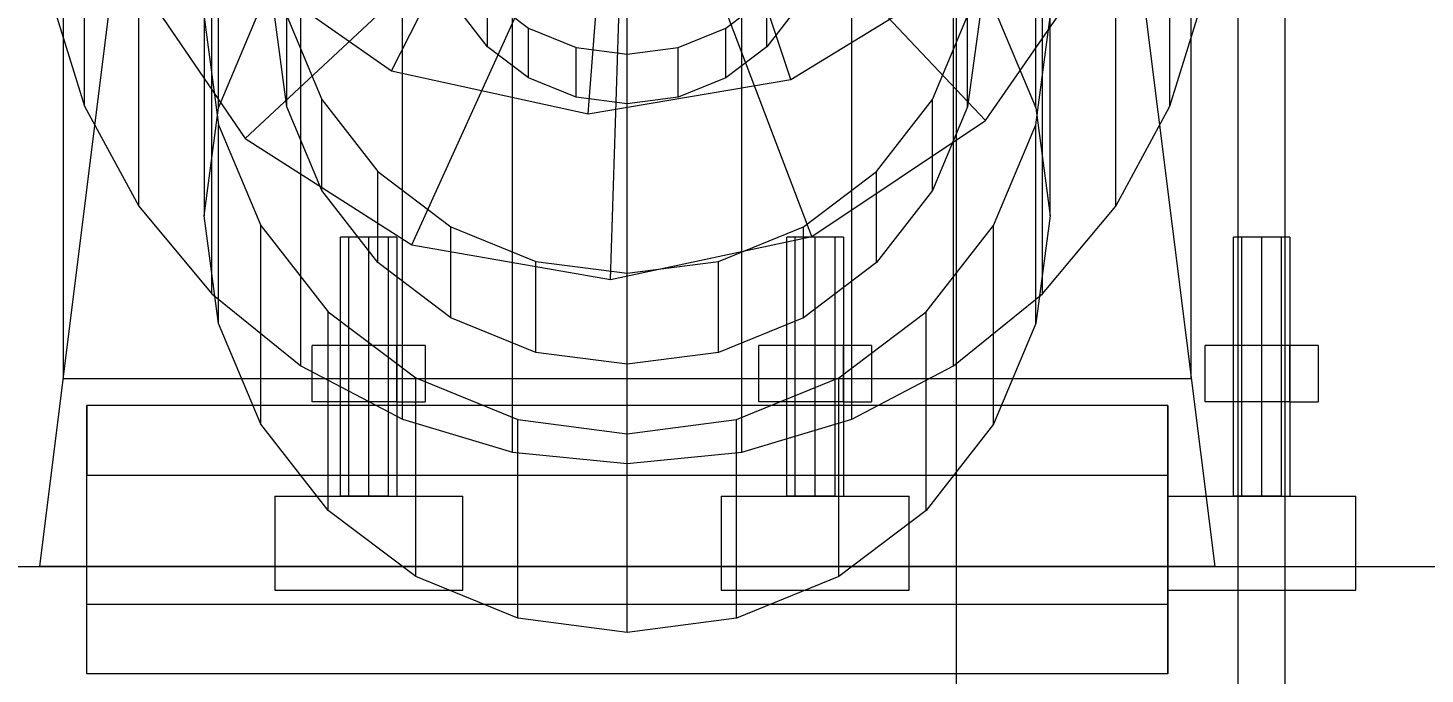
# Model space of a CAD drawing. Header units: millimetres. Extents: x -191664 to 191490, y -197311 to 10263.
# Drawn here: x 12292 to 12589.3, y 2277.2 to 2414.5 of the extents above; entities that cross this region are included whole.
import ezdxf

# ---------------------------------------------------------------- set-up
doc = ezdxf.new("R2010")
doc.units = ezdxf.units.MM
for name, color, linetype, lineweight in [('COTAS_O', 1, 'Continuous', 0), ('lateral_dos-mix', 7, 'Continuous', 0), ('lateral_mezcladora', 7, 'Continuous', 0)]:
    doc.layers.add(name, color=color, linetype=linetype, lineweight=lineweight)
doc.dimstyles.new('PLANTA_100', dxfattribs={"dimtxt": 250, "dimasz": 150, "dimexe": 150, "dimexo": 80, "dimgap": 100, "dimtad": 1, "dimtih": 1, "dimtoh": 1, "dimdec": 1, "dimdsep": 46, "dimcen": 0.09, "dimclrd": 1, "dimclre": 1, "dimclrt": 1, "dimadec": 0, "dimazin": 0, "dimtfac": 1, "dimtdec": 4, "dimtofl": 0, "dimtmove": 0, "dimatfit": 3, "dimfxl": 1, "dimtolj": 1, "dimtzin": 0, "dimarcsym": 0})

# ---------------------------------------------------------------- blocks, each defined once
blk = doc.blocks.new('*D14')
at = {"layer": 'COTAS_O', "color": 1, "lineweight": -2, "transparency": 16777216}
for p, q in [((12499.53, 4600), (13269.53, 4600)), ((13119.53, 2150), (13119.53, 4450)), ((12499.53, 2000), (13269.53, 2000))]:
    blk.add_line(p, q, dxfattribs=at)
at = {"layer": 'COTAS_O', "color": 1, "transparency": 16777216}
for points in [[(13094.53, 4450), (13144.53, 4450), (13119.53, 4600)], [(13094.53, 2150), (13144.53, 2150), (13119.53, 2000)]]:
    blk.add_solid(points, dxfattribs=at)
at = {"layer": 'Defpoints', "color": 0, "transparency": 16777216}
for p in [(12419.53, 4600), (13119.53, 4600), (12419.53, 2000)]:
    blk.add_point(p, dxfattribs=at)

msp = doc.modelspace()

# ---------------------------------------------------------------- linework, layer by layer
at = {"layer": 'lateral_dos-mix', "color": 139, "true_color": 0x344b58}
for p, q in [((12559.53, 20), (12559.53, 2717.5)), ((12559.53, 20), (12559.53, 2422.5)), ((12347.08, 2397.73), (12344.53, 2416.84)), ((12347.08, 2417.09), (12354.58, 2399.29)), ((12347.08, 2397.73), (12347.08, 2417.09)), ((12484.48, 2399.29), (12491.97, 2417.09)), ((12491.97, 2397.73), (12491.97, 2417.09)), ((12494.53, 2416.84), (12491.97, 2397.73)), ((12354.58, 2399.29), (12366.5, 2383.99)), ((12354.58, 2379.93), (12354.58, 2399.29)), ((12472.56, 2383.99), (12484.48, 2399.29)), ((12484.48, 2379.93), (12484.48, 2399.29)), ((12354.58, 2379.93), (12347.08, 2397.73)), ((12491.97, 2397.73), (12484.48, 2379.93)), ((12366.5, 2383.99), (12382.03, 2372.26)), ((12366.5, 2364.64), (12366.5, 2383.99)), ((12457.03, 2372.26), (12472.56, 2383.99)), ((12472.56, 2364.64), (12472.56, 2383.99)), ((12366.5, 2364.64), (12354.58, 2379.93)), ((12484.48, 2379.93), (12472.56, 2364.64)), ((12382.03, 2372.26), (12400.12, 2364.89)), ((12382.03, 2352.9), (12382.03, 2372.26)), ((12438.94, 2364.89), (12457.03, 2372.26)), ((12457.03, 2352.9), (12457.03, 2372.26)), ((12382.03, 2352.9), (12366.5, 2364.64)), ((12400.12, 2364.89), (12419.53, 2362.37)), ((12400.12, 2345.53), (12400.12, 2364.89)), ((12419.53, 2362.37), (12438.94, 2364.89)), ((12438.94, 2345.53), (12438.94, 2364.89)), ((12472.56, 2364.64), (12457.03, 2352.9)), ((12419.53, 2343.01), (12419.53, 2362.37)), ((12400.12, 2345.53), (12382.03, 2352.9)), ((12457.03, 2352.9), (12438.94, 2345.53)), ((12419.53, 2343.01), (12400.12, 2345.53)), ((12438.94, 2345.53), (12419.53, 2343.01)), ((12534.53, 2334.22), (12304.53, 2334.22)), ((12304.53, 2334.22), (12304.53, 2319.46)), ((12304.53, 2291.98), (12304.53, 2334.22)), ((12534.53, 2319.46), (12534.53, 2334.22)), ((12534.53, 2334.22), (12534.53, 2291.98)), ((12304.53, 2319.46), (12534.53, 2319.46)), ((12304.53, 2277.22), (12304.53, 2319.46)), ((12534.53, 2277.22), (12534.53, 2319.46)), ((12304.53, 2277.22), (12304.53, 2291.98)), ((12304.53, 2291.98), (12534.53, 2291.98)), ((12534.53, 2291.98), (12534.53, 2277.22)), ((12534.53, 2277.22), (12304.53, 2277.22))]:
    msp.add_line(p, q, dxfattribs=at)
at = {"layer": 'lateral_dos-mix', "color": 9, "true_color": 0xb9c5c9}
for p, q in [((12304.04, 2397.91), (12304.04, 2692.91)), ((12535.01, 2397.91), (12535.01, 2692.91)), ((12315.59, 2376.64), (12315.59, 2671.64)), ((12523.46, 2376.64), (12523.46, 2671.64)), ((12331.14, 2357.99), (12331.14, 2652.99)), ((12507.92, 2357.99), (12507.92, 2652.99)), ((12350.08, 2342.69), (12350.08, 2637.69)), ((12488.97, 2342.69), (12488.97, 2637.69)), ((12371.69, 2331.32), (12371.69, 2626.32)), ((12467.36, 2331.32), (12467.36, 2626.32)), ((12395.14, 2324.32), (12395.14, 2619.32)), ((12443.91, 2324.32), (12443.91, 2619.32)), ((12419.53, 2321.95), (12419.53, 2616.95)), ((12299.53, 2460), (12299.53, 2340)), ((12539.53, 2340), (12539.53, 2460)), ((12296.93, 2420.99), (12304.04, 2397.91)), ((12535.01, 2397.91), (12542.13, 2420.99)), ((12304.04, 2397.91), (12315.59, 2376.64)), ((12523.46, 2376.64), (12535.01, 2397.91)), ((12315.59, 2376.64), (12331.14, 2357.99)), ((12507.92, 2357.99), (12523.46, 2376.64)), ((12331.14, 2357.99), (12350.08, 2342.69)), ((12488.97, 2342.69), (12507.92, 2357.99)), ((12350.08, 2342.69), (12371.69, 2331.32)), ((12467.36, 2331.32), (12488.97, 2342.69)), ((12299.53, 2340), (12539.53, 2340)), ((12371.69, 2331.32), (12395.14, 2324.32)), ((12443.91, 2324.32), (12467.36, 2331.32)), ((12395.14, 2324.32), (12419.53, 2321.95)), ((12419.53, 2321.95), (12443.91, 2324.32))]:
    msp.add_line(p, q, dxfattribs=at)
at = {"layer": 'lateral_dos-mix', "color": 8, "true_color": 0x71848d}
for p, q in [((12294.53, 2300), (12319.53, 2500)), ((12519.53, 2500), (12544.53, 2300)), ((12454.36, 2403.58), (12426.37, 2487.79)), ((12369.41, 2405.4), (12409.68, 2484.63)), ((12411.26, 2396.23), (12417.9, 2484.59)), ((12495.75, 2394.81), (12434.5, 2459.72)), ((12458.82, 2370.16), (12427.25, 2453.13)), ((12338.27, 2390.98), (12403.57, 2451.95)), ((12415.98, 2361.03), (12418.83, 2449.58)), ((12373.68, 2368.44), (12410.52, 2449.28)), ((12495.75, 2394.81), (12521.23, 2431.59)), ((12335.09, 2429.38), (12369.41, 2405.4)), ((12454.36, 2403.58), (12492.22, 2426.68)), ((12315.07, 2424.91), (12338.27, 2390.98)), ((12369.41, 2405.4), (12411.26, 2396.23)), ((12411.26, 2396.23), (12454.36, 2403.58)), ((12458.82, 2370.16), (12495.75, 2394.81)), ((12338.27, 2390.98), (12373.68, 2368.44)), ((12415.98, 2361.03), (12458.82, 2370.16)), ((12373.68, 2368.44), (12415.98, 2361.03)), ((12544.53, 2300), (12294.53, 2300))]:
    msp.add_line(p, q, dxfattribs=at)
at = {"layer": 'lateral_dos-mix', "color": 147, "true_color": 0x287687}
for p, q in [((12332.6, 2397.53), (12332.6, 2439.77)), ((12506.46, 2397.53), (12506.46, 2439.77)), ((12329.53, 2416.84), (12332.6, 2393.91)), ((12329.53, 2416.84), (12329.53, 2374.6)), ((12332.6, 2397.53), (12341.59, 2418.9)), ((12497.47, 2418.9), (12506.46, 2397.53)), ((12506.46, 2393.91), (12509.53, 2416.84)), ((12509.53, 2374.6), (12509.53, 2416.84)), ((12329.53, 2374.6), (12332.6, 2397.53)), ((12506.46, 2397.53), (12509.53, 2374.6)), ((12332.6, 2393.91), (12341.59, 2372.54)), ((12332.6, 2351.67), (12332.6, 2393.91)), ((12497.47, 2372.54), (12506.46, 2393.91)), ((12506.46, 2351.67), (12506.46, 2393.91)), ((12332.6, 2351.67), (12329.53, 2374.6)), ((12341.59, 2372.54), (12355.89, 2354.19)), ((12341.59, 2330.3), (12341.59, 2372.54)), ((12483.17, 2354.19), (12497.47, 2372.54)), ((12497.47, 2330.3), (12497.47, 2372.54)), ((12509.53, 2374.6), (12506.46, 2351.67)), ((12341.59, 2330.3), (12332.6, 2351.67)), ((12355.89, 2354.19), (12374.53, 2340.11)), ((12355.89, 2311.95), (12355.89, 2354.19)), ((12464.53, 2340.11), (12483.17, 2354.19)), ((12483.17, 2311.95), (12483.17, 2354.19)), ((12506.46, 2351.67), (12497.47, 2330.3)), ((12374.53, 2340.11), (12396.23, 2331.26)), ((12374.53, 2297.88), (12374.53, 2340.11)), ((12442.82, 2331.26), (12464.53, 2340.11)), ((12464.53, 2297.88), (12464.53, 2340.11)), ((12396.23, 2331.26), (12419.53, 2328.25)), ((12396.23, 2289.02), (12396.23, 2331.26)), ((12419.53, 2328.25), (12442.82, 2331.26)), ((12442.82, 2289.02), (12442.82, 2331.26)), ((12355.89, 2311.95), (12341.59, 2330.3)), ((12419.53, 2286.01), (12419.53, 2328.25)), ((12497.47, 2330.3), (12483.17, 2311.95)), ((12374.53, 2297.88), (12355.89, 2311.95)), ((12483.17, 2311.95), (12464.53, 2297.88)), ((12396.23, 2289.02), (12374.53, 2297.88)), ((12464.53, 2297.88), (12442.82, 2289.02)), ((12419.53, 2286.01), (12396.23, 2289.02)), ((12442.82, 2289.02), (12419.53, 2286.01))]:
    msp.add_line(p, q, dxfattribs=at)
at = {"layer": 'lateral_dos-mix', "color": 55, "true_color": 0xb2944d}
for p, q in [((12389.83, 2421.05), (12398.53, 2414.47)), ((12389.83, 2410.49), (12389.83, 2421.05)), ((12440.53, 2414.47), (12449.23, 2421.05)), ((12449.23, 2410.49), (12449.23, 2421.05)), ((12389.83, 2410.49), (12383.16, 2419.05)), ((12455.9, 2419.05), (12449.23, 2410.49)), ((12398.53, 2414.47), (12408.66, 2410.34)), ((12398.53, 2403.91), (12398.53, 2414.47)), ((12430.4, 2410.34), (12440.53, 2414.47)), ((12440.53, 2403.91), (12440.53, 2414.47)), ((12398.53, 2403.91), (12389.83, 2410.49)), ((12408.66, 2410.34), (12419.53, 2408.94)), ((12408.66, 2399.78), (12408.66, 2410.34)), ((12419.53, 2408.94), (12430.4, 2410.34)), ((12419.53, 2398.38), (12419.53, 2408.94)), ((12430.4, 2399.78), (12430.4, 2410.34)), ((12449.23, 2410.49), (12440.53, 2403.91)), ((12408.66, 2399.78), (12398.53, 2403.91)), ((12440.53, 2403.91), (12430.4, 2399.78)), ((12419.53, 2398.38), (12408.66, 2399.78)), ((12430.4, 2399.78), (12419.53, 2398.38))]:
    msp.add_line(p, q, dxfattribs=at)
at = {"layer": 'lateral_mezcladora', "color": 139, "true_color": 0x344b58}
for p, q in [((12489.53, 2610), (12489.53, 20)), ((12549.53, 20), (12549.53, 2610))]:
    msp.add_line(p, q, dxfattribs=at)
at = {"layer": 'lateral_mezcladora', "color": 149, "true_color": 0x3c4245}
for p, q in [((12360.29, 2370), (12358.53, 2370)), ((12358.53, 2315), (12358.53, 2370)), ((12364.53, 2370), (12360.29, 2370)), ((12360.29, 2315), (12360.29, 2370)), ((12368.77, 2370), (12364.53, 2370)), ((12364.53, 2315), (12364.53, 2370)), ((12370.53, 2370), (12368.77, 2370)), ((12368.77, 2315), (12368.77, 2370)), ((12370.53, 2370), (12370.53, 2315)), ((12455.29, 2370), (12453.53, 2370)), ((12453.53, 2315), (12453.53, 2370)), ((12459.53, 2370), (12455.29, 2370)), ((12455.29, 2315), (12455.29, 2370)), ((12463.77, 2370), (12459.53, 2370)), ((12459.53, 2315), (12459.53, 2370)), ((12465.53, 2370), (12463.77, 2370)), ((12463.77, 2315), (12463.77, 2370)), ((12465.53, 2370), (12465.53, 2315)), ((12550.29, 2370), (12548.53, 2370)), ((12548.53, 2315), (12548.53, 2370)), ((12554.53, 2370), (12550.29, 2370)), ((12550.29, 2315), (12550.29, 2370)), ((12558.77, 2370), (12554.53, 2370)), ((12554.53, 2315), (12554.53, 2370)), ((12560.53, 2370), (12558.77, 2370)), ((12558.77, 2315), (12558.77, 2370)), ((12560.53, 2370), (12560.53, 2315)), ((12360.29, 2315), (12358.53, 2315)), ((12364.53, 2315), (12360.29, 2315)), ((12368.77, 2315), (12364.53, 2315)), ((12368.77, 2315), (12370.53, 2315)), ((12455.29, 2315), (12453.53, 2315)), ((12459.53, 2315), (12455.29, 2315)), ((12463.77, 2315), (12459.53, 2315)), ((12463.77, 2315), (12465.53, 2315)), ((12550.29, 2315), (12548.53, 2315)), ((12554.53, 2315), (12550.29, 2315)), ((12558.77, 2315), (12554.53, 2315)), ((12558.77, 2315), (12560.53, 2315))]:
    msp.add_line(p, q, dxfattribs=at)
at = {"layer": 'lateral_mezcladora', "color": 43, "true_color": 0xe7bf45}
for p, q in [((12358.53, 2347), (12352.53, 2347)), ((12352.53, 2335), (12352.53, 2347)), ((12370.53, 2347), (12358.53, 2347)), ((12358.53, 2335), (12358.53, 2347)), ((12376.53, 2347), (12370.53, 2347)), ((12370.53, 2335), (12370.53, 2347)), ((12376.53, 2347), (12376.53, 2335)), ((12453.53, 2347), (12447.53, 2347)), ((12447.53, 2335), (12447.53, 2347)), ((12465.53, 2347), (12453.53, 2347)), ((12453.53, 2335), (12453.53, 2347)), ((12471.53, 2347), (12465.53, 2347)), ((12465.53, 2335), (12465.53, 2347)), ((12471.53, 2347), (12471.53, 2335)), ((12548.53, 2347), (12542.53, 2347)), ((12542.53, 2335), (12542.53, 2347)), ((12560.53, 2347), (12548.53, 2347)), ((12548.53, 2335), (12548.53, 2347)), ((12566.53, 2347), (12560.53, 2347)), ((12560.53, 2335), (12560.53, 2347)), ((12566.53, 2347), (12566.53, 2335)), ((12358.53, 2335), (12352.53, 2335)), ((12370.53, 2335), (12358.53, 2335)), ((12370.53, 2335), (12376.53, 2335)), ((12453.53, 2335), (12447.53, 2335)), ((12465.53, 2335), (12453.53, 2335)), ((12465.53, 2335), (12471.53, 2335)), ((12548.53, 2335), (12542.53, 2335)), ((12560.53, 2335), (12548.53, 2335)), ((12560.53, 2335), (12566.53, 2335))]:
    msp.add_line(p, q, dxfattribs=at)
at = {"layer": 'lateral_mezcladora', "color": 251, "true_color": 0x64686b}
for p, q in [((12344.53, 2315), (12384.53, 2315)), ((12344.53, 2315), (12344.53, 2295)), ((12384.53, 2295), (12384.53, 2315)), ((12439.53, 2315), (12479.53, 2315)), ((12439.53, 2315), (12439.53, 2295)), ((12479.53, 2295), (12479.53, 2315)), ((12534.53, 2315), (12574.53, 2315)), ((12534.53, 2315), (12534.53, 2295)), ((12574.53, 2295), (12574.53, 2315)), ((12344.53, 2295), (12384.53, 2295)), ((12439.53, 2295), (12479.53, 2295)), ((12534.53, 2295), (12574.53, 2295))]:
    msp.add_line(p, q, dxfattribs=at)
at = {"layer": 'lateral_mezcladora', "color": 252, "true_color": 0x8b8c91}
msp.add_line((10569.53, 2300), (16769.53, 2300), dxfattribs=at)

# ---------------------------------------------------------------- dimensions: what is measured, and where the dimension line sits
at = {"layer": 'COTAS_O'}
dim = msp.add_aligned_dim(p1=(12419.53, 2000), p2=(12419.53, 4600), distance=-700, text='<> O', dimstyle='PLANTA_100', dxfattribs=at)
dim.commit()
dim.dimension.update_dxf_attribs({"geometry": '*D14', "text_midpoint": (13119.53, 3300)})

doc.saveas('drawing.dxf')
